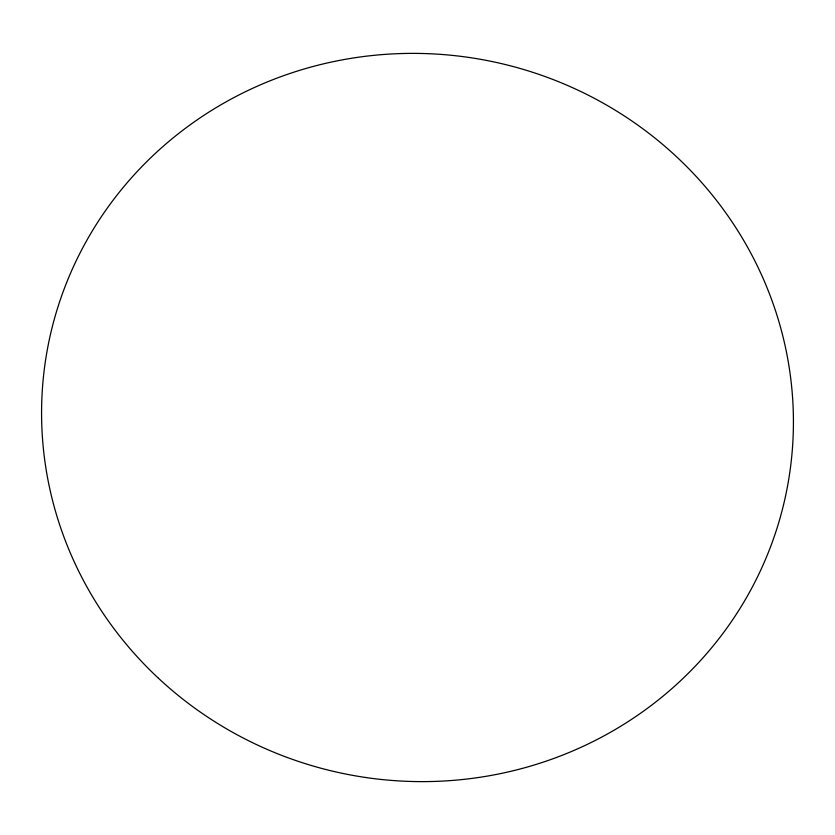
<?xml version="1.0" encoding="UTF-8"?>
<svg xmlns="http://www.w3.org/2000/svg" width="835" height="835" viewBox="0 0 835 835"><rect width="100%" height="100%" fill="white"/><g stroke="black" fill="none" stroke-linecap="round" stroke-linejoin="round"><path stroke-width="1.25" d="M158.493 678.281A376.345 363.684 10.6 0 0 782.959 507.189A376.345 363.684 10.6 0 0 311.058 67.03A376.345 363.684 10.6 0 0 158.493 678.281"/></g></svg>
